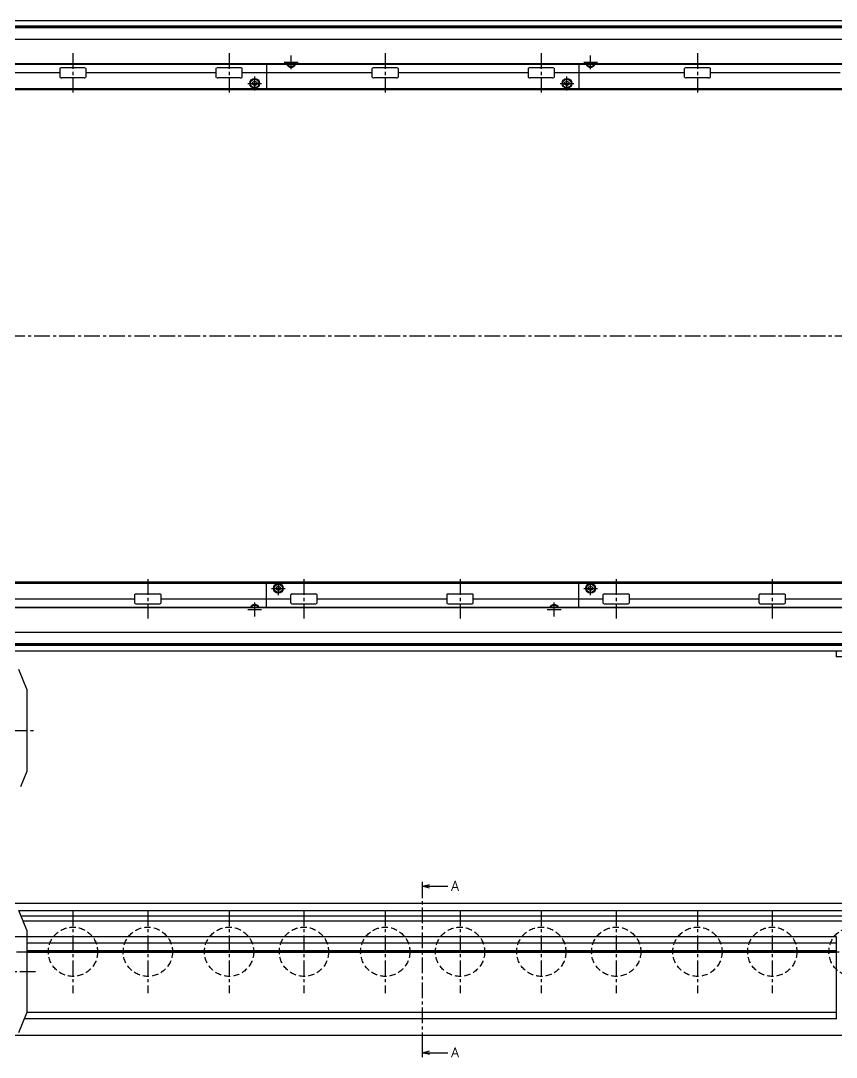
# Model space of a CAD drawing. Extents: x -10 to 2539, y -8 to 1151.
# Drawn here: x 676 to 1504, y 46 to 1098 of the extents above; entities that cross this region are included whole.
import ezdxf

# ---------------------------------------------------------------- set-up
doc = ezdxf.new("R2010")
doc.units = 0
doc.header["$LTSCALE"] = 0.5
doc.linetypes.add('CENTER', pattern=[50.8, 31.75, -6.35, 6.35, -6.35])
doc.linetypes.add('DASHED', pattern=[19.05, 12.7, -6.35])
for name, color, linetype in [('MSM_CENTER', 1, 'CENTER'), ('MSM_CONTINUOUS', 7, 'CONTINUOUS'), ('MSM_DASHED', 4, 'DASHED'), ('MSM_PART_NUMBER', 7, 'CONTINUOUS')]:
    doc.layers.add(name, color=color, linetype=linetype)
doc.styles.get("Standard").update_dxf_attribs({"font": 'txt.shx', "height": 10, "bigfont": 'bigfont.shx'})

# ---------------------------------------------------------------- blocks, each defined once
blk = doc.blocks.new('*U88')
at = {"layer": 'MSM_PART_NUMBER'}
blk.add_text('A', height=10, dxfattribs=at).set_placement((1113.3, 214.9))
blk = doc.blocks.new('*U89')
at = {"layer": 'MSM_PART_NUMBER'}
blk.add_text('A', height=10, dxfattribs=at).set_placement((1113.3, 45.9))

msp = doc.modelspace()

# ---------------------------------------------------------------- linework, layer by layer
at = {"layer": 'MSM_CENTER'}
for p, q in [((729.3, 1065.5), (729.3, 1025.5)), ((887.8, 1065.5), (887.8, 1025.5)), ((950.8, 1049.2), (950.8, 1063.2)), ((1046.3, 1065.5), (1046.3, 1025.5)), ((1204.8, 1065.5), (1204.8, 1025.5)), ((1254.8, 1049.2), (1254.8, 1063.2)), ((1363.3, 1065.5), (1363.3, 1025.5)), ((943.8, 1056.2), (957.8, 1056.2)), ((1247.8, 1056.2), (1261.8, 1056.2)), ((906.8, 1034.7), (920.8, 1034.7)), ((913.8, 1027.7), (913.8, 1041.8)), ((1223.8, 1034.7), (1237.8, 1034.7)), ((1230.8, 1027.7), (1230.8, 1041.8)), ((359.8, 778.4), (1731.9, 778.4)), ((805.3, 531.3), (805.3, 491.3)), ((937.8, 515), (937.8, 529)), ((963.8, 531.3), (963.8, 491.3)), ((1122.3, 531.3), (1122.3, 491.3)), ((1254.8, 515), (1254.8, 529)), ((1280.8, 531.3), (1280.8, 491.3)), ((1439.3, 531.3), (1439.3, 491.3)), ((930.8, 522), (944.8, 522)), ((1247.8, 522), (1261.8, 522)), ((913.8, 493.5), (913.8, 507.5)), ((1217.8, 493.5), (1217.8, 507.5)), ((906.8, 500.5), (920.8, 500.5)), ((1210.8, 500.5), (1224.8, 500.5)), ((362.3, 377.7), (692.3, 377.7)), ((1084.3, 55), (1084.3, 215)), ((729.3, 195), (729.3, 111)), ((805.3, 195), (805.3, 111)), ((887.8, 195), (887.8, 111)), ((963.8, 195), (963.8, 111)), ((1046.3, 195), (1046.3, 111)), ((1122.3, 195), (1122.3, 111)), ((1204.8, 195), (1204.8, 111)), ((1280.8, 195), (1280.8, 111)), ((1363.3, 195), (1363.3, 111)), ((1439.3, 195), (1439.3, 111)), ((367.3, 153), (1722.3, 153)), ((472.3, 133), (692.3, 133))]:
    msp.add_line(p, q, dxfattribs=at)
at = {"layer": 'MSM_CONTINUOUS'}
for p, q in [((1721.9, 1098.4), (370.7, 1098.4)), ((1720.3, 1098.3), (372.3, 1098.3)), ((1695.6, 1092.9), (396.9, 1092.9)), ((1695.6, 1091.2), (396.9, 1091.2)), ((1695.5, 1092), (397, 1092)), ((1720.3, 1079.5), (372.3, 1079.5)), ((1720.3, 1054.1), (372.3, 1054.1)), ((1720.3, 1054.5), (422.3, 1054.5)), ((925.8, 1054.1), (925.8, 1029.4)), ((950.8, 1053.9), (950.4, 1054.1)), ((951.1, 1054.1), (950.8, 1053.9)), ((1242.8, 1054.1), (1242.8, 1029.4)), ((1254.8, 1053.9), (1254.4, 1054.1)), ((1255.1, 1054.1), (1254.8, 1053.9)), ((715.8, 1045.5), (584.2, 1045.5)), ((715.8, 1049.5), (715.8, 1041.5)), ((740.7, 1050.5), (717.8, 1050.5)), ((742.7, 1041.5), (742.7, 1049.5)), ((874.3, 1045.5), (742.7, 1045.5)), ((874.3, 1049.5), (874.3, 1041.5)), ((899.2, 1050.5), (876.3, 1050.5)), ((901.2, 1041.5), (901.2, 1049.5)), ((1032.8, 1045.5), (901.2, 1045.5)), ((1032.8, 1049.5), (1032.8, 1041.5)), ((1057.7, 1050.5), (1034.8, 1050.5)), ((1059.7, 1041.5), (1059.7, 1049.5)), ((1191.3, 1045.5), (1059.7, 1045.5)), ((1191.3, 1049.5), (1191.3, 1041.5)), ((1216.2, 1050.5), (1193.3, 1050.5)), ((1218.2, 1041.5), (1218.2, 1049.5)), ((1349.8, 1045.5), (1218.2, 1045.5)), ((1349.8, 1049.5), (1349.8, 1041.5)), ((1374.7, 1050.5), (1351.8, 1050.5)), ((1376.7, 1041.5), (1376.7, 1049.5)), ((1508.3, 1045.5), (1376.7, 1045.5)), ((740.7, 1040.5), (717.8, 1040.5)), ((899.2, 1040.5), (876.3, 1040.5)), ((911.8, 1035.9), (913.8, 1037.1)), ((911.8, 1033.6), (911.8, 1035.9)), ((913.8, 1032.4), (911.8, 1033.6)), ((913.8, 1037.1), (915.8, 1035.9)), ((915.8, 1033.6), (913.8, 1032.4)), ((915.8, 1035.9), (915.8, 1033.6)), ((1057.7, 1040.5), (1034.8, 1040.5)), ((1216.2, 1040.5), (1193.3, 1040.5)), ((1228.8, 1035.9), (1230.8, 1037.1)), ((1228.8, 1033.6), (1228.8, 1035.9)), ((1230.8, 1032.4), (1228.8, 1033.6)), ((1230.8, 1037.1), (1232.8, 1035.9)), ((1232.8, 1033.6), (1230.8, 1032.4)), ((1232.8, 1035.9), (1232.8, 1033.6)), ((1374.7, 1040.5), (1351.8, 1040.5)), ((1718.3, 1029.4), (450.3, 1029.4)), ((1721.9, 1028.4), (450.3, 1028.4)), ((1721.9, 528.4), (450.3, 528.4)), ((450.3, 527.4), (1718.3, 527.4)), ((925.8, 502.6), (925.8, 527.4)), ((1242.8, 502.6), (1242.8, 527.4)), ((793.8, 516.3), (816.7, 516.3)), ((935.8, 523.2), (937.8, 524.4)), ((935.8, 520.9), (935.8, 523.2)), ((937.8, 519.7), (935.8, 520.9)), ((937.8, 524.4), (939.8, 523.2)), ((939.8, 520.9), (937.8, 519.7)), ((939.8, 523.2), (939.8, 520.9)), ((952.3, 516.3), (975.2, 516.3)), ((1110.8, 516.3), (1133.7, 516.3)), ((1252.8, 523.2), (1254.8, 524.4)), ((1252.8, 520.9), (1252.8, 523.2)), ((1254.8, 519.7), (1252.8, 520.9)), ((1254.8, 524.4), (1256.8, 523.2)), ((1256.8, 520.9), (1254.8, 519.7)), ((1256.8, 523.2), (1256.8, 520.9)), ((1269.3, 516.3), (1292.2, 516.3)), ((1427.8, 516.3), (1450.7, 516.3)), ((660.2, 511.3), (791.8, 511.3)), ((791.8, 515.3), (791.8, 507.3)), ((793.8, 506.3), (816.7, 506.3)), ((818.7, 507.3), (818.7, 515.3)), ((818.7, 511.3), (950.3, 511.3)), ((950.3, 515.3), (950.3, 507.3)), ((952.3, 506.3), (975.2, 506.3)), ((977.2, 507.3), (977.2, 515.3)), ((977.2, 511.3), (1108.8, 511.3)), ((1108.8, 515.3), (1108.8, 507.3)), ((1110.8, 506.3), (1133.7, 506.3)), ((1135.7, 507.3), (1135.7, 515.3)), ((1135.7, 511.3), (1267.3, 511.3)), ((1267.3, 515.3), (1267.3, 507.3)), ((1269.3, 506.3), (1292.2, 506.3)), ((1294.2, 507.3), (1294.2, 515.3)), ((1294.2, 511.3), (1425.8, 511.3)), ((1425.8, 515.3), (1425.8, 507.3)), ((1427.8, 506.3), (1450.7, 506.3)), ((1452.7, 507.3), (1452.7, 515.3)), ((1452.7, 511.3), (1584.3, 511.3)), ((1720.3, 502.6), (372.3, 502.6)), ((1720.3, 502.2), (422.3, 502.2)), ((913.4, 502.6), (913.8, 502.9)), ((913.8, 502.9), (914.1, 502.6)), ((1217.4, 502.6), (1217.8, 502.9)), ((1217.8, 502.9), (1218.1, 502.6)), ((1720.3, 477.2), (372.3, 477.2)), ((1695.6, 465.6), (396.9, 465.6)), ((1695.6, 463.9), (396.9, 463.9)), ((1695.5, 464.7), (397, 464.7)), ((1721.9, 458.4), (370.7, 458.4)), ((1720.3, 458.4), (372.3, 458.4)), ((1504.3, 458.4), (1504.3, 452.4)), ((1554.3, 452.4), (1504.3, 452.4)), ((682.3, 419.7), (674.3, 439.7)), ((682.3, 419.7), (682.3, 335.7)), ((676.3, 320.7), (682.3, 335.7)), ((1084.3, 215), (1084.3, 224)), ((1084.3, 219.5), (1091.3, 221.4)), ((1084.3, 219.5), (1109.9, 219.5)), ((1091.3, 217.6), (1084.3, 219.5)), ((1720.3, 202), (372.3, 202)), ((682.3, 175), (674.3, 195)), ((1720.3, 194.6), (674.4, 194.6)), ((1604.3, 189), (676.7, 189)), ((1604.3, 184), (678.7, 184)), ((682.3, 175), (682.3, 91)), ((1504.3, 168.5), (1504.3, 84.5)), ((1504.3, 168.2), (667.3, 168.2)), ((1504.3, 161.8), (682.3, 161.8)), ((1504.3, 153.9), (682.3, 153.9)), ((1504.3, 153), (682.3, 153)), ((1504.3, 152.1), (682.3, 152.1)), ((674.3, 71), (682.3, 91)), ((1504.3, 84.8), (679.8, 84.8)), ((1504.3, 91.3), (682.3, 91.3)), ((1721.9, 68), (472.3, 68)), ((1084.3, 46), (1084.3, 55)), ((1084.3, 50.5), (1091.3, 52.4)), ((1091.3, 48.6), (1084.3, 50.5)), ((1084.3, 50.5), (1109.9, 50.5))]:
    msp.add_line(p, q, dxfattribs=at)
for centre, radius in [((913.8, 1034.7), 5), ((913.8, 1034.7), 4.25), ((1230.8, 1034.7), 5), ((1230.8, 1034.7), 4.25), ((937.8, 522), 5), ((937.8, 522), 4.25), ((1254.8, 522), 5), ((1254.8, 522), 4.25)]:
    msp.add_circle(centre, radius, dxfattribs=at)
for centre, radius, start, end in [((950.8, 1056.2), 5, 204.8346, 335.1654), ((950.8, 1056.2), 4.25, 209.6116, 330.3884), ((1254.8, 1056.2), 5, 204.8346, 335.1654), ((1254.8, 1056.2), 4.25, 209.6116, 330.3884), ((716.7, 1049.4), 0.882, 115.5328, 172.1027), ((717.8, 1047.1), 3.41, 89.6687, 115.2454), ((740.7, 1047.1), 3.41, 64.7546, 90.3313), ((741.8, 1049.4), 0.882, 7.8973, 64.4672), ((875.2, 1049.4), 0.882, 115.5328, 172.1027), ((876.3, 1047.1), 3.41, 89.6687, 115.2454), ((899.2, 1047.1), 3.41, 64.7546, 90.3313), ((900.3, 1049.4), 0.882, 7.8973, 64.4672), ((1033.7, 1049.4), 0.882, 115.5328, 172.1027), ((1034.8, 1047.1), 3.41, 89.6687, 115.2454), ((1057.7, 1047.1), 3.41, 64.7546, 90.3313), ((1058.8, 1049.4), 0.882, 7.8973, 64.4672), ((1192.2, 1049.4), 0.882, 115.5328, 172.1027), ((1193.3, 1047.1), 3.41, 89.6687, 115.2454), ((1216.2, 1047.1), 3.41, 64.7546, 90.3313), ((1217.3, 1049.4), 0.882, 7.8973, 64.4672), ((1350.7, 1049.4), 0.882, 115.5328, 172.1027), ((1351.8, 1047.1), 3.41, 89.6687, 115.2454), ((1374.7, 1047.1), 3.41, 64.7546, 90.3313), ((1375.8, 1049.4), 0.882, 7.8973, 64.4672), ((716.7, 1041.6), 0.882, 187.8973, 244.4672), ((717.8, 1043.9), 3.41, 244.7546, 270.3313), ((740.7, 1043.9), 3.41, 269.6687, 295.2454), ((741.8, 1041.6), 0.882, 295.5328, 352.1027), ((875.2, 1041.6), 0.882, 187.8973, 244.4672), ((876.3, 1043.9), 3.41, 244.7546, 270.3313), ((899.2, 1043.9), 3.41, 269.6687, 295.2454), ((900.3, 1041.6), 0.882, 295.5328, 352.1027), ((1033.7, 1041.6), 0.882, 187.8973, 244.4672), ((1034.8, 1043.9), 3.41, 244.7546, 270.3313), ((1057.7, 1043.9), 3.41, 269.6687, 295.2454), ((1058.8, 1041.6), 0.882, 295.5328, 352.1027), ((1192.2, 1041.6), 0.882, 187.8973, 244.4672), ((1193.3, 1043.9), 3.41, 244.7546, 270.3313), ((1216.2, 1043.9), 3.41, 269.6687, 295.2454), ((1217.3, 1041.6), 0.882, 295.5328, 352.1027), ((1350.7, 1041.6), 0.882, 187.8973, 244.4672), ((1351.8, 1043.9), 3.41, 244.7546, 270.3313), ((1374.7, 1043.9), 3.41, 269.6687, 295.2454), ((1375.8, 1041.6), 0.882, 295.5328, 352.1027), ((792.7, 515.2), 0.882, 115.5328, 172.1027), ((793.8, 512.9), 3.41, 89.6687, 115.2454), ((816.7, 512.9), 3.41, 64.7546, 90.3313), ((817.8, 515.2), 0.882, 7.8973, 64.4672), ((951.2, 515.2), 0.882, 115.5328, 172.1027), ((952.3, 512.9), 3.41, 89.6687, 115.2454), ((975.2, 512.9), 3.41, 64.7546, 90.3313), ((976.3, 515.2), 0.882, 7.8973, 64.4672), ((1109.7, 515.2), 0.882, 115.5328, 172.1027), ((1110.8, 512.9), 3.41, 89.6687, 115.2454), ((1133.7, 512.9), 3.41, 64.7546, 90.3313), ((1134.8, 515.2), 0.882, 7.8973, 64.4672), ((1268.2, 515.2), 0.882, 115.5328, 172.1027), ((1269.3, 512.9), 3.41, 89.6687, 115.2454), ((1292.2, 512.9), 3.41, 64.7546, 90.3313), ((1293.3, 515.2), 0.882, 7.8973, 64.4672), ((1426.7, 515.2), 0.882, 115.5328, 172.1027), ((1427.8, 512.9), 3.41, 89.6687, 115.2454), ((1450.7, 512.9), 3.41, 64.7546, 90.3313), ((1451.8, 515.2), 0.882, 7.8973, 64.4672), ((792.7, 507.4), 0.882, 187.8973, 244.4672), ((793.8, 509.7), 3.41, 244.7546, 270.3313), ((816.7, 509.7), 3.41, 269.6687, 295.2454), ((817.8, 507.4), 0.882, 295.5328, 352.1027), ((913.8, 500.5), 5, 24.8346, 155.1654), ((951.2, 507.4), 0.882, 187.8973, 244.4672), ((952.3, 509.7), 3.41, 244.7546, 270.3313), ((975.2, 509.7), 3.41, 269.6687, 295.2454), ((976.3, 507.4), 0.882, 295.5328, 352.1027), ((1109.7, 507.4), 0.882, 187.8973, 244.4672), ((1110.8, 509.7), 3.41, 244.7546, 270.3313), ((1133.7, 509.7), 3.41, 269.6687, 295.2454), ((1134.8, 507.4), 0.882, 295.5328, 352.1027), ((1217.8, 500.5), 5, 24.8346, 155.1654), ((1268.2, 507.4), 0.882, 187.8973, 244.4672), ((1269.3, 509.7), 3.41, 244.7546, 270.3313), ((1292.2, 509.7), 3.41, 269.6687, 295.2454), ((1293.3, 507.4), 0.882, 295.5328, 352.1027), ((1426.7, 507.4), 0.882, 187.8973, 244.4672), ((1427.8, 509.7), 3.41, 244.7546, 270.3313), ((1450.7, 509.7), 3.41, 269.6687, 295.2454), ((1451.8, 507.4), 0.882, 295.5328, 352.1027), ((913.8, 500.5), 4.25, 29.6116, 150.3884), ((1217.8, 500.5), 4.25, 29.6116, 150.3884)]:
    msp.add_arc(centre, radius, start, end, dxfattribs=at)
at = {"layer": 'MSM_DASHED'}
for centre in [(729.3, 153), (805.3, 153), (887.8, 153), (963.8, 153), (1046.3, 153), (1122.3, 153), (1204.8, 153), (1280.8, 153), (1363.3, 153), (1439.3, 153), (1521.8, 153)]:
    msp.add_circle(centre, 25, dxfattribs=at)

# ---------------------------------------------------------------- block references
at = {"layer": 'MSM_CONTINUOUS'}
for name in ['*U88', '*U89']:
    msp.add_blockref(name, (0, 0), dxfattribs=at)

doc.saveas('drawing.dxf')
